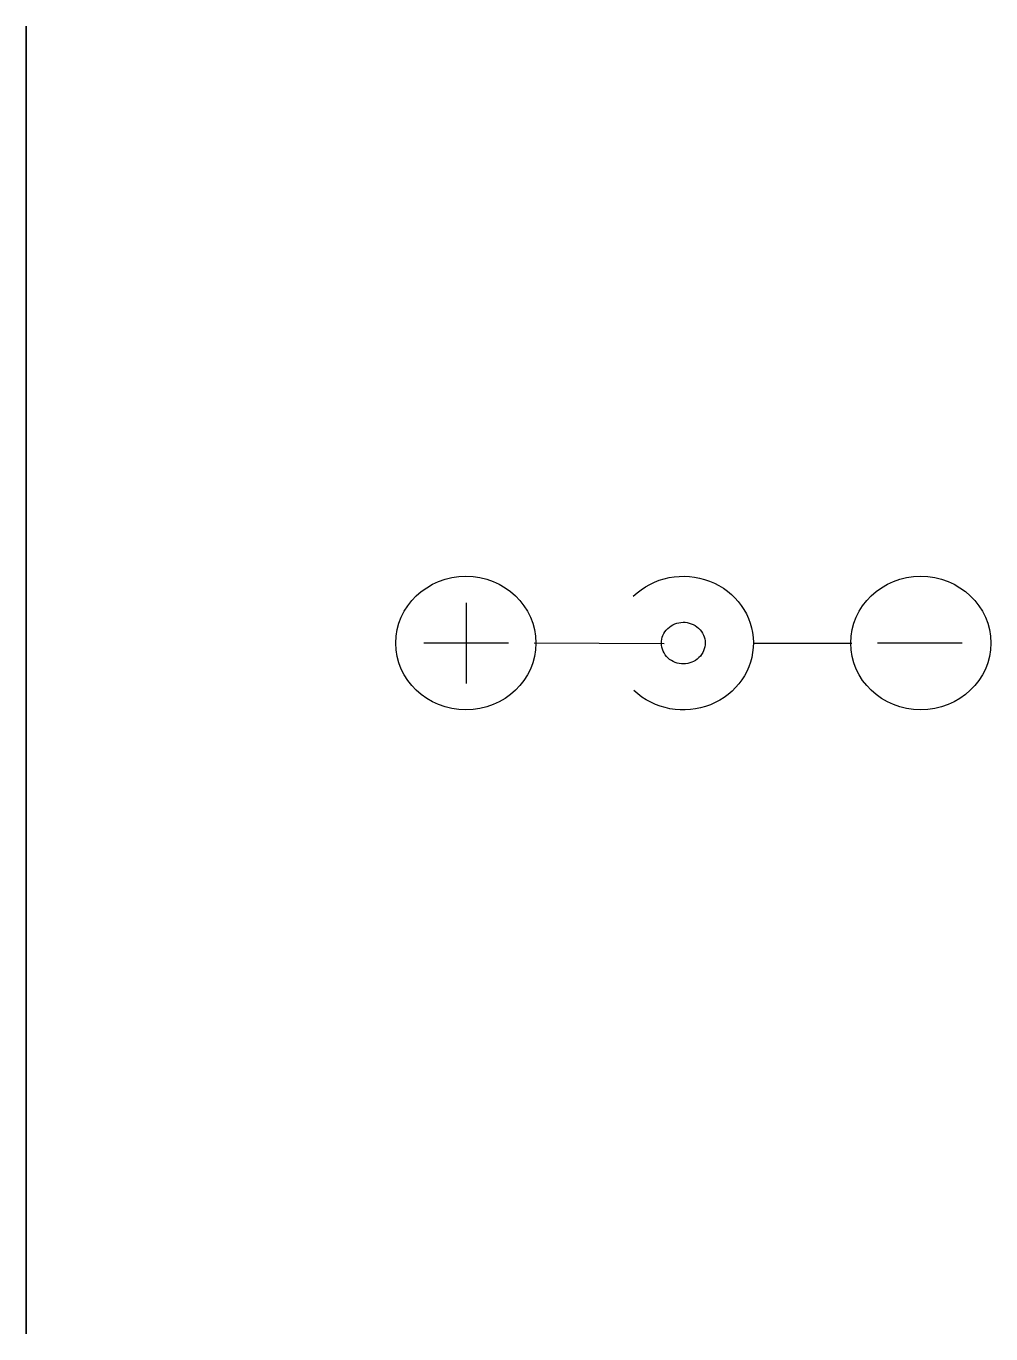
# Model space of a CAD drawing. Extents: x 1.7 to 13.7, y 1.1 to 17.4.
import ezdxf

# ---------------------------------------------------------------- set-up
doc = ezdxf.new("R2010")
doc.units = 0
doc.layers.add('Calque_1', color=7, linetype='CONTINUOUS')

msp = doc.modelspace()

# ---------------------------------------------------------------- linework, layer by layer
at = {"layer": 'Calque_1', "color": 7}
for points in [[(1.747422, 17.384332), (1.747422, 17.384332), (1.747422, 1.127695), (1.747422, 1.127695)], [(8.084075, 9.715055), (8.079579, 9.630132), (8.066379, 9.547658), (8.044914, 9.468015), (8.015621, 9.391708), (7.97894, 9.319142), (7.935307, 9.250645), (7.885161, 9.186703), (7.828938, 9.127723), (7.767078, 9.074112), (7.700017, 9.026278), (7.628195, 8.984707), (7.552048, 8.949726), (7.472015, 8.921823), (7.388534, 8.901322), (7.302041, 8.888713), (7.212976, 8.884645), (7.123911, 8.888713), (7.037419, 8.901322), (6.953938, 8.921823), (6.873905, 8.949726), (6.797758, 8.984707), (6.725936, 9.026278), (6.658875, 9.074112), (6.597015, 9.127723), (6.540792, 9.186703), (6.490646, 9.250645), (6.447013, 9.319142), (6.410331, 9.391708), (6.381039, 9.468015), (6.359574, 9.547658), (6.346374, 9.630132), (6.341878, 9.715055), (6.346374, 9.799977), (6.359575, 9.882451), (6.381041, 9.962013), (6.410334, 10.03832), (6.447016, 10.110886), (6.490649, 10.179383), (6.540796, 10.243325), (6.597019, 10.302305), (6.658879, 10.355916), (6.725939, 10.40375), (6.797761, 10.445321), (6.873907, 10.480302), (6.953939, 10.508205), (7.03742, 10.528706), (7.123912, 10.541315), (7.212976, 10.545383), (7.30204, 10.541315), (7.388532, 10.528706), (7.472013, 10.508205), (7.552045, 10.480302), (7.628191, 10.445321), (7.700013, 10.40375), (7.767073, 10.355916), (7.828933, 10.302305), (7.885156, 10.243325), (7.935303, 10.179383), (7.978936, 10.110886), (8.015618, 10.03832), (8.044911, 9.962013), (8.066377, 9.882451), (8.079578, 9.799977)], [(13.738866, 9.715055), (13.734344, 9.630132), (13.721145, 9.547658), (13.69968, 9.468015), (13.67039, 9.391708), (13.633712, 9.319142), (13.590081, 9.250645), (13.539931, 9.186703), (13.483707, 9.127723), (13.421851, 9.074112), (13.354792, 9.026278), (13.282971, 8.984707), (13.206825, 8.949726), (13.126789, 8.921823), (13.043306, 8.901322), (12.956813, 8.888713), (12.867748, 8.884645), (12.778684, 8.888713), (12.692191, 8.901322), (12.608708, 8.921823), (12.528671, 8.949726), (12.452525, 8.984707), (12.380705, 9.026278), (12.313645, 9.074112), (12.25179, 9.127723), (12.195566, 9.186703), (12.145416, 9.250645), (12.101785, 9.319142), (12.065107, 9.391708), (12.035817, 9.468015), (12.014351, 9.547658), (12.001153, 9.630132), (11.996631, 9.715055), (12.001153, 9.799977), (12.014351, 9.882451), (12.035817, 9.962013), (12.065107, 10.03832), (12.101793, 10.110886), (12.145425, 10.179383), (12.195574, 10.243325), (12.251799, 10.302305), (12.313662, 10.355916), (12.380722, 10.40375), (12.452542, 10.445321), (12.528688, 10.480302), (12.608716, 10.508205), (12.6922, 10.528706), (12.778691, 10.541315), (12.867756, 10.545383), (12.956821, 10.541315), (13.043312, 10.528706), (13.126796, 10.508205), (13.206824, 10.480302), (13.28297, 10.445321), (13.35479, 10.40375), (13.42185, 10.355916), (13.483713, 10.302305), (13.539938, 10.243325), (13.590087, 10.179383), (13.633719, 10.110886), (13.670405, 10.03832), (13.699695, 9.962013), (13.721161, 9.882451), (13.734359, 9.799977), (13.738881, 9.715055)], [(9.72218, 9.896353), (9.742574, 9.914313), (9.764379, 9.929928), (9.787354, 9.943194), (9.811318, 9.954054), (9.83609, 9.962562), (9.861452, 9.968694), (9.887249, 9.972482), (9.913261, 9.973903), (9.939268, 9.972936), (9.965117, 9.969609), (9.990591, 9.963897), (10.015534, 9.955833), (10.039728, 9.945392), (10.063077, 9.932666), (10.085302, 9.917571), (10.106307, 9.900198), (10.124923, 9.880503), (10.141173, 9.859601), (10.154961, 9.837584), (10.166368, 9.814716), (10.175297, 9.791091), (10.18177, 9.766913), (10.185749, 9.742333), (10.187256, 9.717559), (10.186261, 9.692733), (10.182778, 9.668068), (10.17683, 9.643773), (10.168379, 9.619995), (10.157447, 9.596943), (10.143972, 9.574789), (10.128013, 9.553705), (10.109568, 9.533921), (10.089174, 9.515961), (10.067368, 9.500346), (10.044394, 9.48708), (10.020429, 9.47622), (9.995658, 9.467712), (9.970295, 9.461581), (9.944499, 9.457792), (9.918486, 9.456371), (9.892474, 9.457344), (9.866625, 9.460671), (9.84115, 9.466383), (9.816207, 9.474447), (9.792013, 9.484887), (9.768665, 9.497614), (9.746439, 9.512709), (9.725434, 9.530082), (9.706819, 9.549777), (9.690568, 9.570679), (9.676781, 9.592696), (9.665374, 9.615563), (9.656445, 9.639189), (9.649972, 9.663367), (9.645993, 9.687946), (9.644485, 9.712721), (9.645481, 9.737547), (9.648964, 9.762211), (9.654912, 9.786507), (9.663363, 9.810284), (9.674294, 9.833336), (9.687769, 9.855491), (9.703728, 9.876575), (9.722173, 9.896359)]]:
    msp.add_lwpolyline(points, close=True, dxfattribs=at)
for points in [[(9.294164, 10.296795), (9.34194, 10.339855), (9.39247, 10.37897), (9.445436, 10.414098), (9.500631, 10.445201), (9.557773, 10.472204), (9.61664, 10.495086), (9.676948, 10.51377), (9.738409, 10.528184), (9.800866, 10.538362), (9.863975, 10.544168), (9.927508, 10.545589), (9.991188, 10.542541), (10.054791, 10.535006), (10.11809, 10.522969), (10.180748, 10.50629), (10.242534, 10.484954), (10.3025, 10.459282), (10.359693, 10.429708), (10.413996, 10.396454), (10.465341, 10.359814), (10.513186, 10.31961), (10.557952, 10.276589), (10.598852, 10.230345), (10.636302, 10.181631), (10.67, 10.130502), (10.699702, 10.077069), (10.72534, 10.021627), (10.746736, 9.96434), (10.763708, 9.905381), (10.776131, 9.844978), (10.783881, 9.783363), (10.786835, 9.720764), (10.784842, 9.658121), (10.777969, 9.596397), (10.766418, 9.535857), (10.750333, 9.476711), (10.729798, 9.419106), (10.705015, 9.36331), (10.676128, 9.309531), (10.643221, 9.257917), (10.606496, 9.208734), (10.566038, 9.162134), (10.522049, 9.11838), (10.474671, 9.077683), (10.423992, 9.040189), (10.370211, 9.006166), (10.313474, 8.975821), (10.253923, 8.949363), (10.192436, 8.927223), (10.130019, 8.909714), (10.066947, 8.896806), (10.003436, 8.888413), (9.939761, 8.884504), (9.876197, 8.88505), (9.813019, 8.890021), (9.750444, 8.899329), (9.688746, 8.912946), (9.62814, 8.930783), (9.568964, 8.952867), (9.511431, 8.979113), (9.455757, 9.009432), (9.402274, 9.043855), (9.35132, 9.082409), (9.302636, 9.124538)], [(7.217028, 10.217293), (7.217028, 9.704723), (7.217028, 9.212841)], [(7.74374, 9.715063), (6.690315, 9.715063)], [(8.061061, 9.71913), (9.676828, 9.710995)], [(10.782921, 9.715063), (12.011855, 9.715063)], [(13.381927, 9.715063), (12.328502, 9.715063)]]:
    msp.add_lwpolyline(points, dxfattribs=at)

doc.saveas('drawing.dxf')
